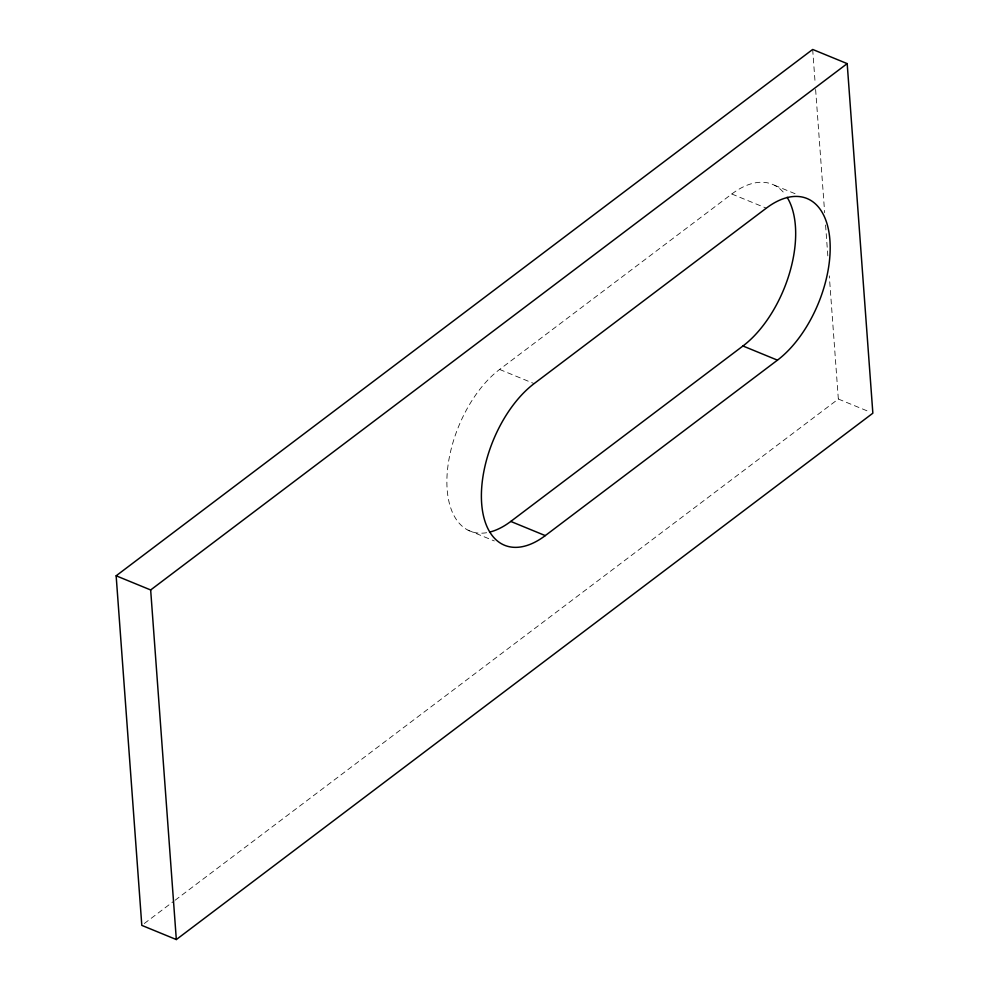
<?xml version="1.0" encoding="UTF-8"?>
<svg xmlns="http://www.w3.org/2000/svg" width="989" height="989" viewBox="0 0 989 989"><rect width="100%" height="100%" fill="white"/><g stroke="black" fill="none" stroke-linecap="round" stroke-linejoin="round"><path stroke-width="0.74" stroke-dasharray="4.95 3.71" d="M486.675 532.712A92.57 50.291 -67.7 0 1 447.251 472.544A92.57 50.291 -67.7 0 1 499.606 369.441L731.786 194.005A92.57 50.291 -67.7 0 1 784.846 194.017M144.283 923.528L173.866 901.164M175.102 900.237L838.338 399.037L829.301 275.832M774.461 185.24L796.553 194.314M731.786 194.005L766.302 208.16M838.338 399.037L870.097 412.079M499.606 369.441L534.122 383.608M468.094 530.203L494.327 540.958M812.674 49.45L815.159 83.336M815.616 89.492L824.665 212.697M825.568 225.022L828.053 258.895"/><path stroke-width="1.48" d="M116.146 575.796L812.674 49.45L847.19 63.617L872.854 413.204L176.326 939.55L141.81 925.383L116.146 575.796L150.662 589.963L847.19 63.617M489.604 532.107A92.57 50.291 -67.7 0 0 510.769 521.438L742.949 345.989A92.57 50.291 -67.7 0 0 787.133 197.318M545.285 535.605L777.453 360.157A92.57 50.291 -67.7 0 0 829.919 240.302A92.57 50.291 -67.7 0 0 766.302 208.16L534.122 383.608A92.57 50.291 -67.7 0 0 481.655 503.475A92.57 50.291 -67.7 0 0 545.285 535.605L510.769 521.438M742.949 345.989L777.453 360.157M150.662 589.963L176.326 939.55"/></g></svg>
